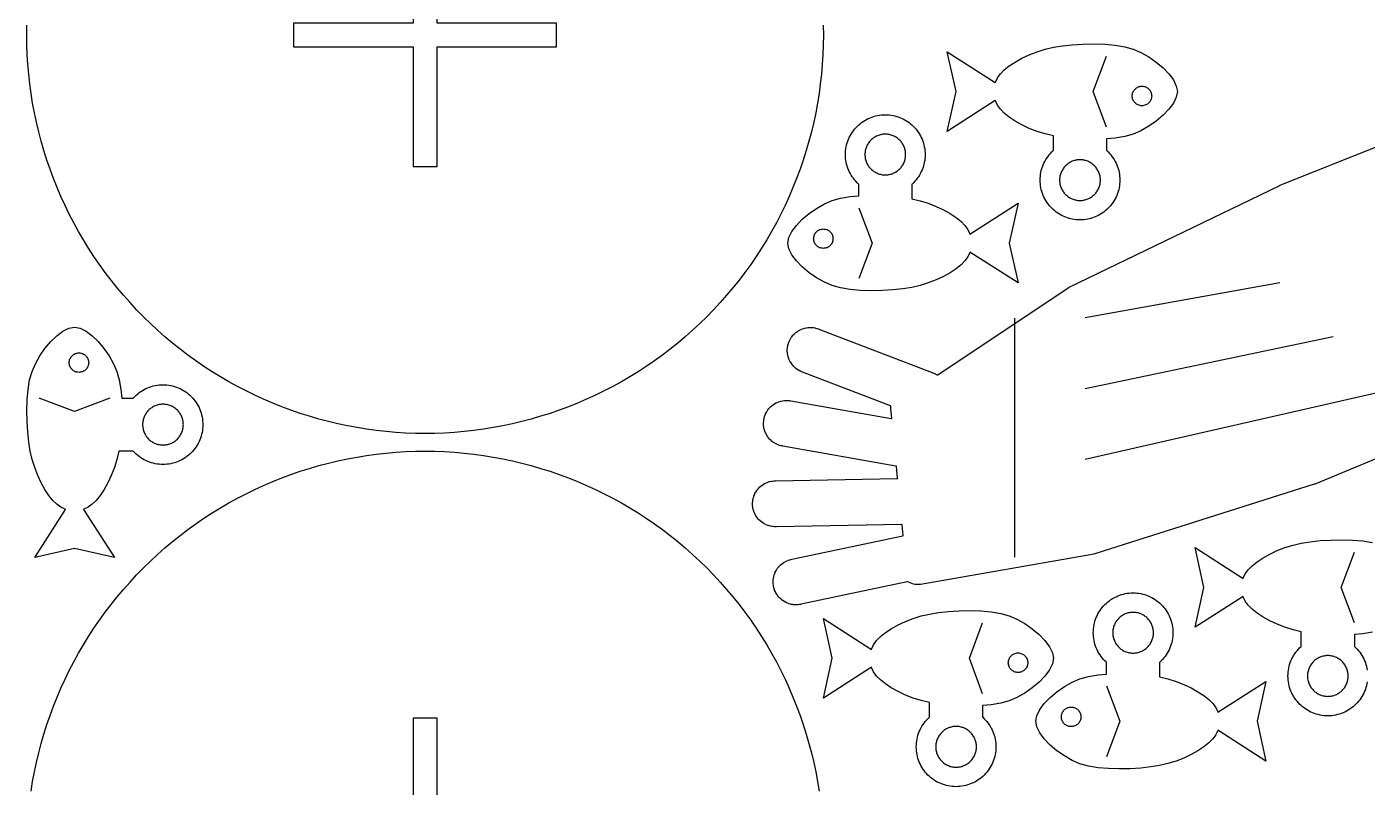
# Model space of a CAD drawing. Header units: millimetres. Extents: x 5 to 519, y 5 to 395.
# Drawn here: x 5 to 156.4, y 81.1 to 166.9 of the extents above; entities that cross this region are included whole.
import ezdxf

# ---------------------------------------------------------------- set-up
doc = ezdxf.new("R2010")
doc.units = ezdxf.units.MM
doc.layers.add('CUT', color=1, linetype='Continuous')
doc.layers.add('ENGRAVE', color=5, linetype='Continuous')

msp = doc.modelspace()

# ---------------------------------------------------------------- linework, layer by layer
at = {"layer": 'CUT'}
for points in [[(51.35, 167.35), (51.35, 180.85), (48.65, 180.85), (48.65, 167.35), (35.15, 167.35), (35.15, 164.65), (48.65, 164.65), (48.65, 151.15), (51.35, 151.15), (51.35, 164.65), (64.85, 164.65), (64.85, 167.35)], [(127.96, 154.36), (127, 154.28), (127, 152.97), (127.02, 152.95), (127.18, 152.79), (127.33, 152.63), (127.48, 152.47), (127.61, 152.29), (127.74, 152.11), (127.86, 151.93), (127.97, 151.73), (128.07, 151.54), (128.16, 151.33), (128.24, 151.13), (128.31, 150.92), (128.37, 150.71), (128.41, 150.49), (128.45, 150.27), (128.48, 150.05), (128.49, 149.83), (128.5, 149.61), (128.49, 149.39), (128.48, 149.17), (128.45, 148.95), (128.41, 148.73), (128.37, 148.52), (128.31, 148.31), (128.24, 148.1), (128.16, 147.89), (128.07, 147.69), (127.97, 147.49), (127.86, 147.3), (127.74, 147.11), (127.61, 146.93), (127.48, 146.76), (127.33, 146.59), (127.18, 146.43), (127.02, 146.28), (126.85, 146.13), (126.68, 146), (126.5, 145.87), (126.31, 145.75), (126.12, 145.64), (125.92, 145.54), (125.72, 145.46), (125.52, 145.38), (125.31, 145.31), (125.09, 145.25), (124.88, 145.2), (124.66, 145.16), (124.44, 145.13), (124.22, 145.12), (124, 145.11), (123.78, 145.12), (123.56, 145.13), (123.34, 145.16), (123.12, 145.2), (122.91, 145.25), (122.69, 145.31), (122.48, 145.38), (122.28, 145.46), (122.08, 145.54), (121.88, 145.64), (121.69, 145.75), (121.5, 145.87), (121.32, 146), (121.15, 146.13), (120.98, 146.28), (120.82, 146.43), (120.67, 146.59), (120.52, 146.76), (120.39, 146.93), (120.26, 147.11), (120.14, 147.3), (120.03, 147.49), (119.93, 147.69), (119.84, 147.89), (119.76, 148.1), (119.69, 148.31), (119.63, 148.52), (119.59, 148.73), (119.55, 148.95), (119.52, 149.17), (119.51, 149.39), (119.5, 149.61), (119.51, 149.83), (119.52, 150.05), (119.55, 150.27), (119.59, 150.49), (119.63, 150.71), (119.69, 150.92), (119.76, 151.13), (119.84, 151.33), (119.93, 151.54), (120.03, 151.73), (120.14, 151.93), (120.26, 152.11), (120.39, 152.29), (120.52, 152.47), (120.67, 152.63), (120.82, 152.79), (120.98, 152.95), (121, 152.97), (121, 154.61), (120.07, 154.83), (119.15, 155.11), (118.27, 155.46), (117.44, 155.85), (116.68, 156.27), (116.01, 156.72), (115.44, 157.17), (115, 157.61), (114.67, 158.07), (114.44, 158.57), (114.43, 158.6), (109, 155.11), (110, 159.61), (109, 164.11), (114.43, 160.62), (114.44, 160.66), (114.67, 161.15), (115, 161.61), (115.44, 162.06), (116.01, 162.51), (116.68, 162.95), (117.44, 163.38), (118.27, 163.77), (119.15, 164.11), (120.07, 164.4), (121, 164.61), (122.01, 164.77), (123.13, 164.9), (124.33, 164.97), (125.56, 165), (126.79, 164.97), (127.96, 164.86), (129.05, 164.68), (130, 164.41), (130.88, 164.03), (131.77, 163.54), (132.61, 162.95), (133.38, 162.3), (134.03, 161.61), (134.55, 160.92), (134.88, 160.24), (135, 159.61), (134.88, 158.98), (134.55, 158.3), (134.03, 157.61), (133.38, 156.93), (132.61, 156.28), (131.77, 155.69), (130.88, 155.19), (130, 154.81), (129.05, 154.55)], [(98.04, 147.75), (99, 147.83), (99, 149.15), (98.98, 149.17), (98.82, 149.32), (98.67, 149.48), (98.52, 149.65), (98.39, 149.82), (98.26, 150), (98.14, 150.19), (98.03, 150.38), (97.93, 150.58), (97.84, 150.78), (97.76, 150.98), (97.69, 151.19), (97.63, 151.41), (97.59, 151.62), (97.55, 151.84), (97.52, 152.06), (97.51, 152.28), (97.5, 152.5), (97.51, 152.72), (97.52, 152.94), (97.55, 153.16), (97.59, 153.38), (97.63, 153.59), (97.69, 153.81), (97.76, 154.02), (97.84, 154.22), (97.93, 154.42), (98.03, 154.62), (98.14, 154.81), (98.26, 155), (98.39, 155.18), (98.52, 155.35), (98.67, 155.52), (98.82, 155.68), (98.98, 155.83), (99.15, 155.98), (99.32, 156.11), (99.5, 156.24), (99.69, 156.36), (99.88, 156.47), (100.08, 156.57), (100.28, 156.66), (100.48, 156.74), (100.69, 156.81), (100.91, 156.87), (101.12, 156.91), (101.34, 156.95), (101.56, 156.98), (101.78, 156.99), (102, 157), (102.22, 156.99), (102.44, 156.98), (102.66, 156.95), (102.88, 156.91), (103.09, 156.87), (103.31, 156.81), (103.52, 156.74), (103.72, 156.66), (103.92, 156.57), (104.12, 156.47), (104.31, 156.36), (104.5, 156.24), (104.68, 156.11), (104.85, 155.98), (105.02, 155.83), (105.18, 155.68), (105.33, 155.52), (105.48, 155.35), (105.61, 155.18), (105.74, 155), (105.86, 154.81), (105.97, 154.62), (106.07, 154.42), (106.16, 154.22), (106.24, 154.02), (106.31, 153.81), (106.37, 153.59), (106.41, 153.38), (106.45, 153.16), (106.48, 152.94), (106.49, 152.72), (106.5, 152.5), (106.49, 152.28), (106.48, 152.06), (106.45, 151.84), (106.41, 151.62), (106.37, 151.41), (106.31, 151.19), (106.24, 150.98), (106.16, 150.78), (106.07, 150.58), (105.97, 150.38), (105.86, 150.19), (105.74, 150), (105.61, 149.82), (105.48, 149.65), (105.33, 149.48), (105.18, 149.32), (105.02, 149.17), (105, 149.15), (105, 147.5), (105.93, 147.28), (106.85, 147), (107.73, 146.65), (108.56, 146.26), (109.32, 145.84), (109.99, 145.4), (110.56, 144.94), (111, 144.5), (111.33, 144.04), (111.56, 143.55), (111.57, 143.51), (117, 147), (116, 142.5), (117, 138), (111.57, 141.49), (111.56, 141.45), (111.33, 140.96), (111, 140.5), (110.56, 140.06), (109.99, 139.6), (109.32, 139.16), (108.56, 138.74), (107.73, 138.35), (106.85, 138), (105.93, 137.72), (105, 137.5), (103.99, 137.34), (102.87, 137.22), (101.67, 137.14), (100.44, 137.11), (99.21, 137.15), (98.04, 137.25), (96.95, 137.43), (96, 137.7), (95.12, 138.08), (94.23, 138.58), (93.39, 139.16), (92.62, 139.81), (91.97, 140.5), (91.45, 141.19), (91.12, 141.87), (91, 142.5), (91.12, 143.13), (91.45, 143.81), (91.97, 144.5), (92.62, 145.19), (93.39, 145.84), (94.23, 146.42), (95.12, 146.92), (96, 147.3), (96.95, 147.57)], [(104.3, 152.61), (104.29, 152.73), (104.28, 152.84), (104.26, 152.95), (104.23, 153.06), (104.2, 153.17), (104.17, 153.27), (104.12, 153.38), (104.08, 153.48), (104.03, 153.58), (103.97, 153.68), (103.91, 153.78), (103.85, 153.87), (103.78, 153.96), (103.7, 154.04), (103.63, 154.13), (103.54, 154.2), (103.46, 154.28), (103.37, 154.35), (103.28, 154.41), (103.18, 154.47), (103.08, 154.53), (102.98, 154.58), (102.88, 154.62), (102.77, 154.67), (102.67, 154.7), (102.56, 154.73), (102.45, 154.76), (102.34, 154.78), (102.23, 154.79), (102.11, 154.8), (102, 154.8), (101.89, 154.8), (101.77, 154.79), (101.66, 154.78), (101.55, 154.76), (101.44, 154.73), (101.33, 154.7), (101.23, 154.67), (101.12, 154.62), (101.02, 154.58), (100.92, 154.53), (100.82, 154.47), (100.72, 154.41), (100.63, 154.35), (100.54, 154.28), (100.46, 154.2), (100.37, 154.13), (100.3, 154.04), (100.22, 153.96), (100.15, 153.87), (100.09, 153.78), (100.03, 153.68), (99.97, 153.58), (99.92, 153.48), (99.88, 153.38), (99.83, 153.27), (99.8, 153.17), (99.77, 153.06), (99.74, 152.95), (99.72, 152.84), (99.71, 152.73), (99.7, 152.61), (99.7, 152.5), (99.7, 152.39), (99.71, 152.27), (99.72, 152.16), (99.74, 152.05), (99.77, 151.94), (99.8, 151.83), (99.83, 151.73), (99.88, 151.62), (99.92, 151.52), (99.97, 151.42), (100.03, 151.32), (100.09, 151.22), (100.15, 151.13), (100.22, 151.04), (100.3, 150.96), (100.37, 150.87), (100.46, 150.8), (100.54, 150.72), (100.63, 150.65), (100.72, 150.59), (100.82, 150.53), (100.92, 150.47), (101.02, 150.42), (101.12, 150.38), (101.23, 150.33), (101.33, 150.3), (101.44, 150.27), (101.55, 150.24), (101.66, 150.22), (101.77, 150.21), (101.89, 150.2), (102, 150.2), (102.11, 150.2), (102.23, 150.21), (102.34, 150.22), (102.45, 150.24), (102.56, 150.27), (102.67, 150.3), (102.77, 150.33), (102.88, 150.38), (102.98, 150.42), (103.08, 150.47), (103.18, 150.53), (103.28, 150.59), (103.37, 150.65), (103.46, 150.72), (103.54, 150.8), (103.63, 150.87), (103.7, 150.96), (103.78, 151.04), (103.85, 151.13), (103.91, 151.22), (103.97, 151.32), (104.03, 151.42), (104.08, 151.52), (104.12, 151.62), (104.17, 151.73), (104.2, 151.83), (104.23, 151.94), (104.26, 152.05), (104.28, 152.16), (104.29, 152.27), (104.3, 152.39), (104.3, 152.5)], [(121.7, 149.5), (121.71, 149.39), (121.72, 149.28), (121.74, 149.16), (121.77, 149.05), (121.8, 148.94), (121.83, 148.84), (121.88, 148.73), (121.92, 148.63), (121.97, 148.53), (122.03, 148.43), (122.09, 148.33), (122.15, 148.24), (122.22, 148.15), (122.3, 148.07), (122.37, 147.99), (122.46, 147.91), (122.54, 147.83), (122.63, 147.77), (122.72, 147.7), (122.82, 147.64), (122.92, 147.58), (123.02, 147.53), (123.12, 147.49), (123.23, 147.45), (123.33, 147.41), (123.44, 147.38), (123.55, 147.36), (123.66, 147.34), (123.77, 147.32), (123.89, 147.32), (124, 147.31), (124.11, 147.32), (124.23, 147.32), (124.34, 147.34), (124.45, 147.36), (124.56, 147.38), (124.67, 147.41), (124.77, 147.45), (124.88, 147.49), (124.98, 147.53), (125.08, 147.58), (125.18, 147.64), (125.28, 147.7), (125.37, 147.77), (125.46, 147.83), (125.54, 147.91), (125.63, 147.99), (125.7, 148.07), (125.78, 148.15), (125.85, 148.24), (125.91, 148.33), (125.97, 148.43), (126.03, 148.53), (126.08, 148.63), (126.12, 148.73), (126.17, 148.84), (126.2, 148.94), (126.23, 149.05), (126.26, 149.16), (126.28, 149.28), (126.29, 149.39), (126.3, 149.5), (126.3, 149.61), (126.3, 149.73), (126.29, 149.84), (126.28, 149.95), (126.26, 150.06), (126.23, 150.17), (126.2, 150.28), (126.17, 150.39), (126.12, 150.49), (126.08, 150.6), (126.03, 150.7), (125.97, 150.79), (125.91, 150.89), (125.85, 150.98), (125.78, 151.07), (125.7, 151.16), (125.63, 151.24), (125.54, 151.32), (125.46, 151.39), (125.37, 151.46), (125.28, 151.52), (125.18, 151.59), (125.08, 151.64), (124.98, 151.69), (124.88, 151.74), (124.77, 151.78), (124.67, 151.81), (124.56, 151.84), (124.45, 151.87), (124.34, 151.89), (124.23, 151.9), (124.11, 151.91), (124, 151.91), (123.89, 151.91), (123.77, 151.9), (123.66, 151.89), (123.55, 151.87), (123.44, 151.84), (123.33, 151.81), (123.23, 151.78), (123.12, 151.74), (123.02, 151.69), (122.92, 151.64), (122.82, 151.59), (122.72, 151.52), (122.63, 151.46), (122.54, 151.39), (122.46, 151.32), (122.37, 151.24), (122.3, 151.16), (122.22, 151.07), (122.15, 150.98), (122.09, 150.89), (122.03, 150.79), (121.97, 150.7), (121.92, 150.6), (121.88, 150.49), (121.83, 150.39), (121.8, 150.28), (121.77, 150.17), (121.74, 150.06), (121.72, 149.95), (121.71, 149.84), (121.7, 149.73), (121.7, 149.61)], [(15.64, 125.96), (15.72, 125), (17.03, 125), (17.05, 125.02), (17.21, 125.18), (17.37, 125.33), (17.53, 125.48), (17.71, 125.61), (17.89, 125.74), (18.07, 125.86), (18.27, 125.97), (18.46, 126.07), (18.67, 126.16), (18.87, 126.24), (19.08, 126.31), (19.29, 126.37), (19.51, 126.41), (19.73, 126.45), (19.95, 126.48), (20.17, 126.49), (20.39, 126.5), (20.61, 126.49), (20.83, 126.48), (21.05, 126.45), (21.27, 126.41), (21.48, 126.37), (21.69, 126.31), (21.9, 126.24), (22.11, 126.16), (22.31, 126.07), (22.51, 125.97), (22.7, 125.86), (22.89, 125.74), (23.07, 125.61), (23.24, 125.48), (23.41, 125.33), (23.57, 125.18), (23.72, 125.02), (23.87, 124.85), (24, 124.68), (24.13, 124.5), (24.25, 124.31), (24.36, 124.12), (24.46, 123.92), (24.54, 123.72), (24.62, 123.52), (24.69, 123.31), (24.75, 123.09), (24.8, 122.88), (24.84, 122.66), (24.87, 122.44), (24.88, 122.22), (24.89, 122), (24.88, 121.78), (24.87, 121.56), (24.84, 121.34), (24.8, 121.12), (24.75, 120.91), (24.69, 120.69), (24.62, 120.48), (24.54, 120.28), (24.46, 120.08), (24.36, 119.88), (24.25, 119.69), (24.13, 119.5), (24, 119.32), (23.87, 119.15), (23.72, 118.98), (23.57, 118.82), (23.41, 118.67), (23.24, 118.52), (23.07, 118.39), (22.89, 118.26), (22.7, 118.14), (22.51, 118.03), (22.31, 117.93), (22.11, 117.84), (21.9, 117.76), (21.69, 117.69), (21.48, 117.63), (21.27, 117.59), (21.05, 117.55), (20.83, 117.52), (20.61, 117.51), (20.39, 117.5), (20.17, 117.51), (19.95, 117.52), (19.73, 117.55), (19.51, 117.59), (19.29, 117.63), (19.08, 117.69), (18.87, 117.76), (18.67, 117.84), (18.46, 117.93), (18.27, 118.03), (18.07, 118.14), (17.89, 118.26), (17.71, 118.39), (17.53, 118.52), (17.37, 118.67), (17.21, 118.82), (17.05, 118.98), (17.03, 119), (15.39, 119), (15.17, 118.07), (14.89, 117.15), (14.54, 116.27), (14.15, 115.44), (13.73, 114.68), (13.28, 114.01), (12.83, 113.44), (12.39, 113), (11.93, 112.67), (11.43, 112.44), (11.4, 112.43), (14.89, 107), (10.39, 108), (5.89, 107), (9.38, 112.43), (9.34, 112.44), (8.85, 112.67), (8.39, 113), (7.94, 113.44), (7.49, 114.01), (7.05, 114.68), (6.62, 115.44), (6.23, 116.27), (5.89, 117.15), (5.6, 118.07), (5.39, 119), (5.23, 120.01), (5.1, 121.13), (5.03, 122.33), (5, 123.56), (5.03, 124.79), (5.14, 125.96), (5.32, 127.05), (5.59, 128), (5.97, 128.88), (6.46, 129.77), (7.05, 130.61), (7.7, 131.38), (8.39, 132.03), (9.08, 132.55), (9.76, 132.88), (10.39, 133), (11.02, 132.88), (11.7, 132.55), (12.39, 132.03), (13.08, 131.38), (13.72, 130.61), (14.31, 129.77), (14.81, 128.88), (15.19, 128), (15.45, 127.05)], [(20.5, 119.7), (20.61, 119.71), (20.72, 119.72), (20.84, 119.74), (20.95, 119.77), (21.06, 119.8), (21.16, 119.83), (21.27, 119.88), (21.37, 119.92), (21.47, 119.97), (21.57, 120.03), (21.67, 120.09), (21.76, 120.15), (21.85, 120.22), (21.93, 120.3), (22.01, 120.37), (22.09, 120.46), (22.17, 120.54), (22.23, 120.63), (22.3, 120.72), (22.36, 120.82), (22.42, 120.92), (22.47, 121.02), (22.51, 121.12), (22.55, 121.23), (22.59, 121.33), (22.62, 121.44), (22.64, 121.55), (22.66, 121.66), (22.68, 121.77), (22.68, 121.89), (22.69, 122), (22.68, 122.11), (22.68, 122.23), (22.66, 122.34), (22.64, 122.45), (22.62, 122.56), (22.59, 122.67), (22.55, 122.77), (22.51, 122.88), (22.47, 122.98), (22.42, 123.08), (22.36, 123.18), (22.3, 123.28), (22.23, 123.37), (22.17, 123.46), (22.09, 123.54), (22.01, 123.63), (21.93, 123.7), (21.85, 123.78), (21.76, 123.85), (21.67, 123.91), (21.57, 123.97), (21.47, 124.03), (21.37, 124.08), (21.27, 124.12), (21.16, 124.17), (21.06, 124.2), (20.95, 124.23), (20.84, 124.26), (20.72, 124.28), (20.61, 124.29), (20.5, 124.3), (20.39, 124.3), (20.27, 124.3), (20.16, 124.29), (20.05, 124.28), (19.94, 124.26), (19.83, 124.23), (19.72, 124.2), (19.61, 124.17), (19.51, 124.12), (19.4, 124.08), (19.3, 124.03), (19.21, 123.97), (19.11, 123.91), (19.02, 123.85), (18.93, 123.78), (18.84, 123.7), (18.76, 123.63), (18.68, 123.54), (18.61, 123.46), (18.54, 123.37), (18.48, 123.28), (18.41, 123.18), (18.36, 123.08), (18.31, 122.98), (18.26, 122.88), (18.22, 122.77), (18.19, 122.67), (18.16, 122.56), (18.13, 122.45), (18.11, 122.34), (18.1, 122.23), (18.09, 122.11), (18.09, 122), (18.09, 121.89), (18.1, 121.77), (18.11, 121.66), (18.13, 121.55), (18.16, 121.44), (18.19, 121.33), (18.22, 121.23), (18.26, 121.12), (18.31, 121.02), (18.36, 120.92), (18.41, 120.82), (18.48, 120.72), (18.54, 120.63), (18.61, 120.54), (18.68, 120.46), (18.76, 120.37), (18.84, 120.3), (18.93, 120.22), (19.02, 120.15), (19.11, 120.09), (19.21, 120.03), (19.3, 119.97), (19.4, 119.92), (19.51, 119.88), (19.61, 119.83), (19.72, 119.8), (19.83, 119.77), (19.94, 119.74), (20.05, 119.72), (20.16, 119.71), (20.27, 119.7), (20.39, 119.7)], [(126.04, 93.75), (127, 93.83), (127, 95.15), (126.98, 95.17), (126.82, 95.32), (126.67, 95.48), (126.52, 95.65), (126.39, 95.82), (126.26, 96), (126.14, 96.19), (126.03, 96.38), (125.93, 96.58), (125.84, 96.78), (125.76, 96.98), (125.69, 97.19), (125.63, 97.41), (125.59, 97.62), (125.55, 97.84), (125.52, 98.06), (125.51, 98.28), (125.5, 98.5), (125.51, 98.72), (125.52, 98.94), (125.55, 99.16), (125.59, 99.38), (125.63, 99.59), (125.69, 99.81), (125.76, 100.02), (125.84, 100.22), (125.93, 100.42), (126.03, 100.62), (126.14, 100.81), (126.26, 101), (126.39, 101.18), (126.52, 101.35), (126.67, 101.52), (126.82, 101.68), (126.98, 101.83), (127.15, 101.98), (127.32, 102.11), (127.5, 102.24), (127.69, 102.36), (127.88, 102.47), (128.08, 102.57), (128.28, 102.66), (128.48, 102.74), (128.69, 102.81), (128.91, 102.87), (129.12, 102.91), (129.34, 102.95), (129.56, 102.98), (129.78, 102.99), (130, 103), (130.22, 102.99), (130.44, 102.98), (130.66, 102.95), (130.88, 102.91), (131.09, 102.87), (131.31, 102.81), (131.52, 102.74), (131.72, 102.66), (131.92, 102.57), (132.12, 102.47), (132.31, 102.36), (132.5, 102.24), (132.68, 102.11), (132.85, 101.98), (133.02, 101.83), (133.18, 101.68), (133.33, 101.52), (133.48, 101.35), (133.61, 101.18), (133.74, 101), (133.86, 100.81), (133.97, 100.62), (134.07, 100.42), (134.16, 100.22), (134.24, 100.02), (134.31, 99.81), (134.37, 99.59), (134.41, 99.38), (134.45, 99.16), (134.48, 98.94), (134.49, 98.72), (134.5, 98.5), (134.49, 98.28), (134.48, 98.06), (134.45, 97.84), (134.41, 97.62), (134.37, 97.41), (134.31, 97.19), (134.24, 96.98), (134.16, 96.78), (134.07, 96.58), (133.97, 96.38), (133.86, 96.19), (133.74, 96), (133.61, 95.82), (133.48, 95.65), (133.33, 95.48), (133.18, 95.32), (133.02, 95.17), (133, 95.15), (133, 93.5), (133.93, 93.28), (134.85, 93), (135.73, 92.65), (136.56, 92.26), (137.32, 91.84), (137.99, 91.4), (138.56, 90.94), (139, 90.5), (139.33, 90.04), (139.56, 89.55), (139.57, 89.51), (145, 93), (144, 88.5), (145, 84), (139.57, 87.49), (139.56, 87.45), (139.33, 86.96), (139, 86.5), (138.56, 86.06), (137.99, 85.6), (137.32, 85.16), (136.56, 84.74), (135.73, 84.35), (134.85, 84), (133.93, 83.72), (133, 83.5), (131.99, 83.34), (130.87, 83.22), (129.67, 83.14), (128.44, 83.11), (127.21, 83.15), (126.04, 83.25), (124.95, 83.43), (124, 83.7), (123.12, 84.08), (122.23, 84.58), (121.39, 85.16), (120.62, 85.81), (119.97, 86.5), (119.45, 87.19), (119.12, 87.87), (119, 88.5), (119.12, 89.13), (119.45, 89.81), (119.97, 90.5), (120.62, 91.19), (121.39, 91.84), (122.23, 92.42), (123.12, 92.92), (124, 93.3), (124.95, 93.57)], [(113.96, 90.36), (113, 90.28), (113, 88.97), (113.02, 88.95), (113.18, 88.79), (113.33, 88.63), (113.48, 88.47), (113.61, 88.29), (113.74, 88.11), (113.86, 87.93), (113.97, 87.73), (114.07, 87.54), (114.16, 87.33), (114.24, 87.13), (114.31, 86.92), (114.37, 86.71), (114.41, 86.49), (114.45, 86.27), (114.48, 86.05), (114.49, 85.83), (114.5, 85.61), (114.49, 85.39), (114.48, 85.17), (114.45, 84.95), (114.41, 84.73), (114.37, 84.52), (114.31, 84.31), (114.24, 84.1), (114.16, 83.89), (114.07, 83.69), (113.97, 83.49), (113.86, 83.3), (113.74, 83.11), (113.61, 82.93), (113.48, 82.76), (113.33, 82.59), (113.18, 82.43), (113.02, 82.28), (112.85, 82.13), (112.68, 82), (112.5, 81.87), (112.31, 81.75), (112.12, 81.64), (111.92, 81.54), (111.72, 81.46), (111.52, 81.38), (111.31, 81.31), (111.09, 81.25), (110.88, 81.2), (110.66, 81.16), (110.44, 81.13), (110.22, 81.12), (110, 81.11), (109.78, 81.12), (109.56, 81.13), (109.34, 81.16), (109.12, 81.2), (108.91, 81.25), (108.69, 81.31), (108.48, 81.38), (108.28, 81.46), (108.08, 81.54), (107.88, 81.64), (107.69, 81.75), (107.5, 81.87), (107.32, 82), (107.15, 82.13), (106.98, 82.28), (106.82, 82.43), (106.67, 82.59), (106.52, 82.76), (106.39, 82.93), (106.26, 83.11), (106.14, 83.3), (106.03, 83.49), (105.93, 83.69), (105.84, 83.89), (105.76, 84.1), (105.69, 84.31), (105.63, 84.52), (105.59, 84.73), (105.55, 84.95), (105.52, 85.17), (105.51, 85.39), (105.5, 85.61), (105.51, 85.83), (105.52, 86.05), (105.55, 86.27), (105.59, 86.49), (105.63, 86.71), (105.69, 86.92), (105.76, 87.13), (105.84, 87.33), (105.93, 87.54), (106.03, 87.73), (106.14, 87.93), (106.26, 88.11), (106.39, 88.29), (106.52, 88.47), (106.67, 88.63), (106.82, 88.79), (106.98, 88.95), (107, 88.97), (107, 90.61), (106.07, 90.83), (105.15, 91.11), (104.27, 91.46), (103.44, 91.85), (102.68, 92.27), (102.01, 92.72), (101.44, 93.17), (101, 93.61), (100.67, 94.07), (100.44, 94.57), (100.43, 94.6), (95, 91.11), (96, 95.61), (95, 100.11), (100.43, 96.62), (100.44, 96.66), (100.67, 97.15), (101, 97.61), (101.44, 98.06), (102.01, 98.51), (102.68, 98.95), (103.44, 99.38), (104.27, 99.77), (105.15, 100.11), (106.07, 100.4), (107, 100.61), (108.01, 100.77), (109.13, 100.9), (110.33, 100.97), (111.56, 101), (112.79, 100.97), (113.96, 100.86), (115.05, 100.68), (116, 100.41), (116.88, 100.03), (117.77, 99.54), (118.61, 98.95), (119.38, 98.3), (120.03, 97.61), (120.55, 96.92), (120.88, 96.24), (121, 95.61), (120.88, 94.98), (120.55, 94.3), (120.03, 93.61), (119.38, 92.92), (118.61, 92.28), (117.77, 91.69), (116.88, 91.19), (116, 90.81), (115.05, 90.55)], [(132.3, 98.61), (132.29, 98.73), (132.28, 98.84), (132.26, 98.95), (132.23, 99.06), (132.2, 99.17), (132.17, 99.27), (132.12, 99.38), (132.08, 99.48), (132.03, 99.58), (131.97, 99.68), (131.91, 99.78), (131.85, 99.87), (131.78, 99.96), (131.7, 100.04), (131.63, 100.13), (131.54, 100.2), (131.46, 100.28), (131.37, 100.35), (131.28, 100.41), (131.18, 100.47), (131.08, 100.53), (130.98, 100.58), (130.88, 100.62), (130.77, 100.67), (130.67, 100.7), (130.56, 100.73), (130.45, 100.76), (130.34, 100.78), (130.23, 100.79), (130.11, 100.8), (130, 100.8), (129.89, 100.8), (129.77, 100.79), (129.66, 100.78), (129.55, 100.76), (129.44, 100.73), (129.33, 100.7), (129.23, 100.67), (129.12, 100.62), (129.02, 100.58), (128.92, 100.53), (128.82, 100.47), (128.72, 100.41), (128.63, 100.35), (128.54, 100.28), (128.46, 100.2), (128.37, 100.13), (128.3, 100.04), (128.22, 99.96), (128.15, 99.87), (128.09, 99.78), (128.03, 99.68), (127.97, 99.58), (127.92, 99.48), (127.88, 99.38), (127.83, 99.27), (127.8, 99.17), (127.77, 99.06), (127.74, 98.95), (127.72, 98.84), (127.71, 98.73), (127.7, 98.61), (127.7, 98.5), (127.7, 98.39), (127.71, 98.27), (127.72, 98.16), (127.74, 98.05), (127.77, 97.94), (127.8, 97.83), (127.83, 97.73), (127.88, 97.62), (127.92, 97.52), (127.97, 97.42), (128.03, 97.32), (128.09, 97.22), (128.15, 97.13), (128.22, 97.04), (128.3, 96.96), (128.37, 96.87), (128.46, 96.8), (128.54, 96.72), (128.63, 96.65), (128.72, 96.59), (128.82, 96.53), (128.92, 96.47), (129.02, 96.42), (129.12, 96.38), (129.23, 96.33), (129.33, 96.3), (129.44, 96.27), (129.55, 96.24), (129.66, 96.22), (129.77, 96.21), (129.89, 96.2), (130, 96.2), (130.11, 96.2), (130.23, 96.21), (130.34, 96.22), (130.45, 96.24), (130.56, 96.27), (130.67, 96.3), (130.77, 96.33), (130.88, 96.38), (130.98, 96.42), (131.08, 96.47), (131.18, 96.53), (131.28, 96.59), (131.37, 96.65), (131.46, 96.72), (131.54, 96.8), (131.63, 96.87), (131.7, 96.96), (131.78, 97.04), (131.85, 97.13), (131.91, 97.22), (131.97, 97.32), (132.03, 97.42), (132.08, 97.52), (132.12, 97.62), (132.17, 97.73), (132.2, 97.83), (132.23, 97.94), (132.26, 98.05), (132.28, 98.16), (132.29, 98.27), (132.3, 98.39), (132.3, 98.5)], [(149.7, 93.5), (149.71, 93.39), (149.72, 93.28), (149.74, 93.16), (149.77, 93.05), (149.8, 92.94), (149.83, 92.84), (149.88, 92.73), (149.92, 92.63), (149.97, 92.53), (150.03, 92.43), (150.09, 92.33), (150.15, 92.24), (150.22, 92.15), (150.3, 92.07), (150.37, 91.99), (150.46, 91.91), (150.54, 91.83), (150.63, 91.77), (150.72, 91.7), (150.82, 91.64), (150.92, 91.58), (151.02, 91.53), (151.12, 91.49), (151.23, 91.45), (151.33, 91.41), (151.44, 91.38), (151.55, 91.36), (151.66, 91.34), (151.77, 91.32), (151.89, 91.32), (152, 91.31), (152.11, 91.32), (152.23, 91.32), (152.34, 91.34), (152.45, 91.36), (152.56, 91.38), (152.67, 91.41), (152.77, 91.45), (152.88, 91.49), (152.98, 91.53), (153.08, 91.58), (153.18, 91.64), (153.28, 91.7), (153.37, 91.77), (153.46, 91.83), (153.54, 91.91), (153.63, 91.99), (153.7, 92.07), (153.78, 92.15), (153.85, 92.24), (153.91, 92.33), (153.97, 92.43), (154.03, 92.53), (154.08, 92.63), (154.12, 92.73), (154.17, 92.84), (154.2, 92.94), (154.23, 93.05), (154.26, 93.16), (154.28, 93.28), (154.29, 93.39), (154.3, 93.5), (154.3, 93.61), (154.3, 93.73), (154.29, 93.84), (154.28, 93.95), (154.26, 94.06), (154.23, 94.17), (154.2, 94.28), (154.17, 94.39), (154.12, 94.49), (154.08, 94.6), (154.03, 94.7), (153.97, 94.79), (153.91, 94.89), (153.85, 94.98), (153.78, 95.07), (153.7, 95.16), (153.63, 95.24), (153.54, 95.32), (153.46, 95.39), (153.37, 95.46), (153.28, 95.52), (153.18, 95.59), (153.08, 95.64), (152.98, 95.69), (152.88, 95.74), (152.77, 95.78), (152.67, 95.81), (152.56, 95.84), (152.45, 95.87), (152.34, 95.89), (152.23, 95.9), (152.11, 95.91), (152, 95.91), (151.89, 95.91), (151.77, 95.9), (151.66, 95.89), (151.55, 95.87), (151.44, 95.84), (151.33, 95.81), (151.23, 95.78), (151.12, 95.74), (151.02, 95.69), (150.92, 95.64), (150.82, 95.59), (150.72, 95.52), (150.63, 95.46), (150.54, 95.39), (150.46, 95.32), (150.37, 95.24), (150.3, 95.16), (150.22, 95.07), (150.15, 94.98), (150.09, 94.89), (150.03, 94.79), (149.97, 94.7), (149.92, 94.6), (149.88, 94.49), (149.83, 94.39), (149.8, 94.28), (149.77, 94.17), (149.74, 94.06), (149.72, 93.95), (149.71, 93.84), (149.7, 93.73), (149.7, 93.61)], [(51.35, 75.35), (51.35, 88.85), (48.65, 88.85), (48.65, 75.35), (35.15, 75.35), (35.15, 72.65), (48.65, 72.65), (48.65, 59.15), (51.35, 59.15), (51.35, 72.65), (64.85, 72.65), (64.85, 75.35)], [(107.7, 85.5), (107.71, 85.39), (107.72, 85.28), (107.74, 85.16), (107.77, 85.05), (107.8, 84.94), (107.83, 84.84), (107.88, 84.73), (107.92, 84.63), (107.97, 84.53), (108.03, 84.43), (108.09, 84.33), (108.15, 84.24), (108.22, 84.15), (108.3, 84.07), (108.37, 83.99), (108.46, 83.91), (108.54, 83.83), (108.63, 83.77), (108.72, 83.7), (108.82, 83.64), (108.92, 83.58), (109.02, 83.53), (109.12, 83.49), (109.23, 83.45), (109.33, 83.41), (109.44, 83.38), (109.55, 83.36), (109.66, 83.34), (109.77, 83.32), (109.89, 83.32), (110, 83.31), (110.11, 83.32), (110.23, 83.32), (110.34, 83.34), (110.45, 83.36), (110.56, 83.38), (110.67, 83.41), (110.77, 83.45), (110.88, 83.49), (110.98, 83.53), (111.08, 83.58), (111.18, 83.64), (111.28, 83.7), (111.37, 83.77), (111.46, 83.83), (111.54, 83.91), (111.63, 83.99), (111.7, 84.07), (111.78, 84.15), (111.85, 84.24), (111.91, 84.33), (111.97, 84.43), (112.03, 84.53), (112.08, 84.63), (112.12, 84.73), (112.17, 84.84), (112.2, 84.94), (112.23, 85.05), (112.26, 85.16), (112.28, 85.28), (112.29, 85.39), (112.3, 85.5), (112.3, 85.61), (112.3, 85.73), (112.29, 85.84), (112.28, 85.95), (112.26, 86.06), (112.23, 86.17), (112.2, 86.28), (112.17, 86.39), (112.12, 86.49), (112.08, 86.6), (112.03, 86.7), (111.97, 86.79), (111.91, 86.89), (111.85, 86.98), (111.78, 87.07), (111.7, 87.16), (111.63, 87.24), (111.54, 87.32), (111.46, 87.39), (111.37, 87.46), (111.28, 87.52), (111.18, 87.59), (111.08, 87.64), (110.98, 87.69), (110.88, 87.74), (110.77, 87.78), (110.67, 87.81), (110.56, 87.84), (110.45, 87.87), (110.34, 87.89), (110.23, 87.9), (110.11, 87.91), (110, 87.91), (109.89, 87.91), (109.77, 87.9), (109.66, 87.89), (109.55, 87.87), (109.44, 87.84), (109.33, 87.81), (109.23, 87.78), (109.12, 87.74), (109.02, 87.69), (108.92, 87.64), (108.82, 87.59), (108.72, 87.52), (108.63, 87.46), (108.54, 87.39), (108.46, 87.32), (108.37, 87.24), (108.3, 87.16), (108.22, 87.07), (108.15, 86.98), (108.09, 86.89), (108.03, 86.79), (107.97, 86.7), (107.92, 86.6), (107.88, 86.49), (107.83, 86.39), (107.8, 86.28), (107.77, 86.17), (107.74, 86.06), (107.72, 85.95), (107.71, 85.84), (107.7, 85.73), (107.7, 85.61)]]:
    msp.add_lwpolyline(points, close=True, dxfattribs=at)
for points in [[(94.99, 167.1), (95, 166), (94.99, 164.9), (94.95, 163.79), (94.88, 162.69), (94.78, 161.59), (94.66, 160.49), (94.51, 159.4), (94.34, 158.31), (94.14, 157.22), (93.91, 156.14), (93.65, 155.07), (93.37, 154), (93.06, 152.94), (92.73, 151.88), (92.37, 150.84), (91.98, 149.8), (91.57, 148.78), (91.14, 147.76), (90.68, 146.76), (90.2, 145.77), (89.69, 144.79), (89.15, 143.82), (88.6, 142.87), (88.02, 141.93), (87.42, 141), (86.79, 140.09), (86.14, 139.19), (85.48, 138.31), (84.79, 137.45), (84.07, 136.61), (83.34, 135.78), (82.59, 134.97), (81.82, 134.18), (81.03, 133.41), (80.22, 132.66), (79.39, 131.93), (78.55, 131.21), (77.69, 130.52), (76.81, 129.86), (75.91, 129.21), (75, 128.58), (74.07, 127.98), (73.13, 127.4), (72.18, 126.85), (71.21, 126.31), (70.23, 125.8), (69.24, 125.32), (68.24, 124.86), (67.22, 124.43), (66.2, 124.02), (65.16, 123.63), (64.12, 123.27), (63.06, 122.94), (62, 122.63), (60.93, 122.35), (59.86, 122.09), (58.78, 121.86), (57.69, 121.66), (56.6, 121.49), (55.51, 121.34), (54.41, 121.22), (53.31, 121.12), (52.21, 121.05), (51.1, 121.01), (50, 121), (48.9, 121.01), (47.79, 121.05), (46.69, 121.12), (45.59, 121.22), (44.49, 121.34), (43.4, 121.49), (42.31, 121.66), (41.22, 121.86), (40.14, 122.09), (39.07, 122.35), (38, 122.63), (36.94, 122.94), (35.88, 123.27), (34.84, 123.63), (33.8, 124.02), (32.78, 124.43), (31.76, 124.86), (30.76, 125.32), (29.77, 125.8), (28.79, 126.31), (27.82, 126.85), (26.87, 127.4), (25.93, 127.98), (25, 128.58), (24.09, 129.21), (23.19, 129.86), (22.31, 130.52), (21.45, 131.21), (20.61, 131.93), (19.78, 132.66), (18.97, 133.41), (18.18, 134.18), (17.41, 134.97), (16.66, 135.78), (15.93, 136.61), (15.21, 137.45), (14.52, 138.31), (13.86, 139.19), (13.21, 140.09), (12.58, 141), (11.98, 141.93), (11.4, 142.87), (10.85, 143.82), (10.31, 144.79), (9.8, 145.77), (9.32, 146.76), (8.86, 147.76), (8.43, 148.78), (8.02, 149.8), (7.63, 150.84), (7.27, 151.88), (6.94, 152.94), (6.63, 154), (6.35, 155.07), (6.09, 156.14), (5.86, 157.22), (5.66, 158.31), (5.49, 159.4), (5.34, 160.49), (5.22, 161.59), (5.12, 162.69), (5.05, 163.79), (5.01, 164.9), (5, 166), (5.01, 167.1)], [(169.23, 123.02), (150.71, 115.35), (150.63, 115.32), (150.55, 115.29), (150.47, 115.26), (125.79, 107.44), (125.66, 107.4), (125.53, 107.37), (125.39, 107.34), (105.98, 103.96), (105.78, 103.94), (105.58, 103.94), (105.38, 103.95), (105.18, 103.99), (104.99, 104.04), (104.8, 104.12), (104.62, 104.21), (104.54, 104.26), (104.49, 104.25), (92.51, 101.71), (92.41, 101.69), (92.31, 101.67), (92.11, 101.65), (92.05, 101.64), (91.86, 101.64), (91.8, 101.64), (91.6, 101.66), (91.55, 101.67), (91.35, 101.7), (91.3, 101.72), (91.11, 101.77), (91.05, 101.79), (90.87, 101.86), (90.82, 101.89), (90.64, 101.98), (90.59, 102.01), (90.43, 102.12), (90.38, 102.15), (90.23, 102.27), (90.18, 102.31), (90.04, 102.45), (90, 102.49), (89.87, 102.64), (89.84, 102.69), (89.73, 102.85), (89.7, 102.9), (89.6, 103.07), (89.58, 103.12), (89.5, 103.3), (89.48, 103.36), (89.42, 103.55), (89.4, 103.6), (89.36, 103.8), (89.35, 103.85), (89.33, 104.05), (89.33, 104.11), (89.33, 104.3), (89.33, 104.36), (89.34, 104.56), (89.35, 104.62), (89.39, 104.81), (89.4, 104.87), (89.46, 105.05), (89.47, 105.11), (89.55, 105.29), (89.57, 105.34), (89.66, 105.52), (89.69, 105.57), (89.8, 105.73), (89.83, 105.78), (89.96, 105.94), (89.99, 105.98), (90.13, 106.12), (90.17, 106.16), (90.32, 106.29), (90.37, 106.32), (90.53, 106.43), (90.58, 106.46), (90.75, 106.56), (90.81, 106.58), (90.99, 106.66), (91.04, 106.68), (91.23, 106.74), (91.33, 106.77), (91.43, 106.79), (103.98, 109.46), (104.03, 109.47), (104.02, 109.52), (103.91, 110.66), (103.91, 110.71), (103.86, 110.71), (89.69, 110.46), (89.59, 110.46), (89.49, 110.47), (89.29, 110.48), (89.23, 110.49), (89.04, 110.52), (88.98, 110.54), (88.79, 110.59), (88.74, 110.61), (88.55, 110.68), (88.5, 110.71), (88.33, 110.8), (88.28, 110.82), (88.11, 110.93), (88.06, 110.97), (87.91, 111.09), (87.86, 111.13), (87.72, 111.26), (87.68, 111.3), (87.56, 111.45), (87.52, 111.5), (87.41, 111.66), (87.38, 111.71), (87.28, 111.88), (87.26, 111.94), (87.18, 112.12), (87.16, 112.17), (87.1, 112.36), (87.08, 112.41), (87.04, 112.61), (87.03, 112.66), (87.01, 112.86), (87, 112.92), (87, 113.11), (87, 113.17), (87.02, 113.37), (87.03, 113.43), (87.06, 113.62), (87.07, 113.68), (87.13, 113.86), (87.15, 113.92), (87.22, 114.1), (87.24, 114.16), (87.33, 114.33), (87.36, 114.38), (87.47, 114.55), (87.5, 114.59), (87.62, 114.75), (87.66, 114.79), (87.8, 114.93), (87.84, 114.97), (87.99, 115.1), (88.04, 115.14), (88.2, 115.25), (88.25, 115.28), (88.42, 115.38), (88.47, 115.4), (88.65, 115.48), (88.71, 115.5), (88.89, 115.56), (88.95, 115.58), (89.14, 115.62), (89.2, 115.63), (89.39, 115.65), (89.5, 115.66), (89.6, 115.66), (103.35, 115.9), (103.4, 115.9), (103.39, 115.95), (103.27, 117.26), (103.26, 117.3), (103.21, 117.31), (90.43, 119.57), (90.34, 119.59), (90.23, 119.61), (90.04, 119.66), (89.99, 119.68), (89.8, 119.75), (89.75, 119.78), (89.58, 119.87), (89.53, 119.89), (89.36, 120), (89.31, 120.03), (89.16, 120.15), (89.11, 120.19), (88.97, 120.33), (88.93, 120.37), (88.8, 120.52), (88.77, 120.57), (88.65, 120.73), (88.62, 120.78), (88.53, 120.95), (88.5, 121), (88.42, 121.18), (88.4, 121.24), (88.34, 121.42), (88.32, 121.48), (88.28, 121.67), (88.27, 121.73), (88.25, 121.92), (88.24, 121.98), (88.24, 122.18), (88.24, 122.24), (88.26, 122.43), (88.26, 122.49), (88.3, 122.68), (88.31, 122.74), (88.36, 122.93), (88.38, 122.98), (88.45, 123.17), (88.48, 123.22), (88.57, 123.4), (88.6, 123.45), (88.7, 123.61), (88.73, 123.66), (88.86, 123.82), (88.89, 123.86), (89.03, 124), (89.07, 124.04), (89.22, 124.17), (89.27, 124.21), (89.43, 124.32), (89.48, 124.35), (89.65, 124.45), (89.7, 124.47), (89.88, 124.55), (89.94, 124.57), (90.12, 124.63), (90.18, 124.65), (90.37, 124.69), (90.43, 124.7), (90.62, 124.72), (90.68, 124.73), (90.88, 124.73), (90.94, 124.73), (91.13, 124.72), (91.24, 124.7), (91.34, 124.69), (102.68, 122.69), (102.73, 122.68), (102.73, 122.73), (102.62, 123.81), (102.61, 124.03), (102.61, 124.1), (102.57, 124.12), (92.64, 127.93), (92.55, 127.97), (92.45, 128.01), (92.27, 128.1), (92.22, 128.13), (92.06, 128.23), (92.01, 128.27), (91.85, 128.39), (91.81, 128.42), (91.67, 128.56), (91.63, 128.6), (91.5, 128.75), (91.46, 128.8), (91.35, 128.96), (91.32, 129.01), (91.22, 129.18), (91.19, 129.23), (91.11, 129.41), (91.09, 129.46), (91.03, 129.65), (91.01, 129.71), (90.97, 129.9), (90.96, 129.96), (90.94, 130.15), (90.93, 130.21), (90.93, 130.4), (90.93, 130.46), (90.94, 130.66), (90.95, 130.72), (90.98, 130.91), (91, 130.97), (91.05, 131.16), (91.07, 131.21), (91.14, 131.4), (91.16, 131.45), (91.25, 131.63), (91.28, 131.68), (91.38, 131.84), (91.42, 131.89), (91.54, 132.05), (91.57, 132.09), (91.71, 132.23), (91.75, 132.27), (91.9, 132.4), (91.95, 132.44), (92.11, 132.55), (92.16, 132.58), (92.33, 132.68), (92.38, 132.71), (92.56, 132.79), (92.61, 132.81), (92.8, 132.87), (92.86, 132.88), (93.05, 132.93), (93.1, 132.94), (93.3, 132.96), (93.36, 132.97), (93.55, 132.97), (93.61, 132.97), (93.81, 132.96), (93.87, 132.95), (94.06, 132.92), (94.12, 132.9), (94.31, 132.85), (94.41, 132.82), (94.5, 132.78), (107.48, 127.8), (107.57, 127.76), (107.67, 127.72), (107.79, 127.66), (107.79, 127.66), (107.88, 127.62), (107.92, 127.64), (122.42, 137.31), (122.54, 137.38), (122.66, 137.45), (122.78, 137.52), (146.5, 148.98), (146.56, 149.01), (146.63, 149.04), (146.69, 149.07), (165.7, 156.65)], [(5.49, 80.6), (5.66, 81.69), (5.86, 82.78), (6.09, 83.86), (6.35, 84.93), (6.63, 86), (6.94, 87.06), (7.27, 88.12), (7.63, 89.16), (8.02, 90.2), (8.43, 91.22), (8.86, 92.24), (9.32, 93.24), (9.8, 94.23), (10.31, 95.21), (10.85, 96.18), (11.4, 97.13), (11.98, 98.07), (12.58, 99), (13.21, 99.91), (13.86, 100.81), (14.52, 101.69), (15.21, 102.55), (15.93, 103.39), (16.66, 104.22), (17.41, 105.03), (18.18, 105.82), (18.97, 106.59), (19.78, 107.34), (20.61, 108.07), (21.45, 108.79), (22.31, 109.48), (23.19, 110.14), (24.09, 110.79), (25, 111.42), (25.93, 112.02), (26.87, 112.6), (27.82, 113.15), (28.79, 113.69), (29.77, 114.2), (30.76, 114.68), (31.76, 115.14), (32.78, 115.57), (33.8, 115.98), (34.84, 116.37), (35.88, 116.73), (36.94, 117.06), (38, 117.37), (39.07, 117.65), (40.14, 117.91), (41.22, 118.14), (42.31, 118.34), (43.4, 118.51), (44.49, 118.66), (45.59, 118.78), (46.69, 118.88), (47.79, 118.95), (48.9, 118.99), (50, 119), (51.1, 118.99), (52.21, 118.95), (53.31, 118.88), (54.41, 118.78), (55.51, 118.66), (56.6, 118.51), (57.69, 118.34), (58.78, 118.14), (59.86, 117.91), (60.93, 117.65), (62, 117.37), (63.06, 117.06), (64.12, 116.73), (65.16, 116.37), (66.2, 115.98), (67.22, 115.57), (68.24, 115.14), (69.24, 114.68), (70.23, 114.2), (71.21, 113.69), (72.18, 113.15), (73.13, 112.6), (74.07, 112.02), (75, 111.42), (75.91, 110.79), (76.81, 110.14), (77.69, 109.48), (78.55, 108.79), (79.39, 108.07), (80.22, 107.34), (81.03, 106.59), (81.82, 105.82), (82.59, 105.03), (83.34, 104.22), (84.07, 103.39), (84.79, 102.55), (85.48, 101.69), (86.14, 100.81), (86.79, 99.91), (87.42, 99), (88.02, 98.07), (88.6, 97.13), (89.15, 96.18), (89.69, 95.21), (90.2, 94.23), (90.68, 93.24), (91.14, 92.24), (91.57, 91.22), (91.98, 90.2), (92.37, 89.16), (92.73, 88.12), (93.06, 87.06), (93.37, 86), (93.65, 84.93), (93.91, 83.86), (94.14, 82.78), (94.34, 81.69), (94.51, 80.6)], [(156.45, 92.95), (156.41, 92.73), (156.37, 92.52), (156.31, 92.31), (156.24, 92.1), (156.16, 91.89), (156.07, 91.69), (155.97, 91.49), (155.86, 91.3), (155.74, 91.11), (155.61, 90.93), (155.48, 90.76), (155.33, 90.59), (155.18, 90.43), (155.02, 90.28), (154.85, 90.13), (154.68, 90), (154.5, 89.87), (154.31, 89.75), (154.12, 89.64), (153.92, 89.54), (153.72, 89.46), (153.52, 89.38), (153.31, 89.31), (153.09, 89.25), (152.88, 89.2), (152.66, 89.16), (152.44, 89.13), (152.22, 89.12), (152, 89.11), (151.78, 89.12), (151.56, 89.13), (151.34, 89.16), (151.12, 89.2), (150.91, 89.25), (150.69, 89.31), (150.48, 89.38), (150.28, 89.46), (150.08, 89.54), (149.88, 89.64), (149.69, 89.75), (149.5, 89.87), (149.32, 90), (149.15, 90.13), (148.98, 90.28), (148.82, 90.43), (148.67, 90.59), (148.52, 90.76), (148.39, 90.93), (148.26, 91.11), (148.14, 91.3), (148.03, 91.49), (147.93, 91.69), (147.84, 91.89), (147.76, 92.1), (147.69, 92.31), (147.63, 92.52), (147.59, 92.73), (147.55, 92.95), (147.52, 93.17), (147.51, 93.39), (147.5, 93.61), (147.51, 93.83), (147.52, 94.05), (147.55, 94.27), (147.59, 94.49), (147.63, 94.71), (147.69, 94.92), (147.76, 95.13), (147.84, 95.33), (147.93, 95.54), (148.03, 95.73), (148.14, 95.93), (148.26, 96.11), (148.39, 96.29), (148.52, 96.47), (148.67, 96.63), (148.82, 96.79), (148.98, 96.95), (149, 96.97), (149, 98.61), (148.07, 98.83), (147.15, 99.11), (146.27, 99.46), (145.44, 99.85), (144.68, 100.27), (144.01, 100.72), (143.44, 101.17), (143, 101.61), (142.67, 102.07), (142.44, 102.57), (142.43, 102.6), (137, 99.11), (138, 103.61), (137, 108.11), (142.43, 104.62), (142.44, 104.66), (142.67, 105.15), (143, 105.61), (143.44, 106.06), (144.01, 106.51), (144.68, 106.95), (145.44, 107.38), (146.27, 107.77), (147.15, 108.11), (148.07, 108.4), (149, 108.61), (150.01, 108.77), (151.13, 108.9), (152.33, 108.97), (153.56, 109), (154.79, 108.97), (155.96, 108.86), (157.05, 108.68)], [(157.05, 98.55), (155.96, 98.36), (155, 98.28), (155, 96.97), (155.02, 96.95), (155.18, 96.79), (155.33, 96.63), (155.48, 96.47), (155.61, 96.29), (155.74, 96.11), (155.86, 95.93), (155.97, 95.73), (156.07, 95.54), (156.16, 95.33), (156.24, 95.13), (156.31, 94.92), (156.37, 94.71), (156.41, 94.49), (156.45, 94.27)]]:
    msp.add_lwpolyline(points, dxfattribs=at)
at = {"layer": 'ENGRAVE'}
for points in [[(127, 155.61), (125.5, 159.61), (127, 163.61)], [(129.9, 159.11), (129.91, 159.22), (129.92, 159.33), (129.95, 159.43), (129.98, 159.53), (130.03, 159.63), (130.09, 159.72), (130.15, 159.81), (130.22, 159.89), (130.3, 159.96), (130.39, 160.03), (130.48, 160.08), (130.58, 160.13), (130.68, 160.17), (130.79, 160.19), (130.89, 160.21), (131, 160.21), (131.11, 160.21), (131.21, 160.19), (131.32, 160.17), (131.42, 160.13), (131.52, 160.08), (131.61, 160.03), (131.7, 159.96), (131.78, 159.89), (131.85, 159.81), (131.91, 159.72), (131.97, 159.63), (132.02, 159.53), (132.05, 159.43), (132.08, 159.33), (132.09, 159.22), (132.1, 159.11), (132.09, 159), (132.08, 158.9), (132.05, 158.79), (132.02, 158.69), (131.97, 158.59), (131.91, 158.5), (131.85, 158.41), (131.78, 158.33), (131.7, 158.26), (131.61, 158.2), (131.52, 158.14), (131.42, 158.1), (131.32, 158.06), (131.21, 158.03), (131.11, 158.02), (131, 158.01), (130.89, 158.02), (130.79, 158.03), (130.68, 158.06), (130.58, 158.1), (130.48, 158.14), (130.39, 158.2), (130.3, 158.26), (130.22, 158.33), (130.15, 158.41), (130.09, 158.5), (130.03, 158.59), (129.98, 158.69), (129.95, 158.79), (129.92, 158.9), (129.91, 159), (129.9, 159.11)], [(99, 146.5), (100.5, 142.5), (99, 138.5)], [(96.1, 143), (96.09, 142.89), (96.08, 142.79), (96.05, 142.68), (96.02, 142.58), (95.97, 142.48), (95.91, 142.39), (95.85, 142.3), (95.78, 142.22), (95.7, 142.15), (95.61, 142.09), (95.52, 142.03), (95.42, 141.98), (95.32, 141.95), (95.21, 141.92), (95.11, 141.91), (95, 141.9), (94.89, 141.91), (94.79, 141.92), (94.68, 141.95), (94.58, 141.98), (94.48, 142.03), (94.39, 142.09), (94.3, 142.15), (94.22, 142.22), (94.15, 142.3), (94.09, 142.39), (94.03, 142.48), (93.98, 142.58), (93.95, 142.68), (93.92, 142.79), (93.91, 142.89), (93.9, 143), (93.91, 143.11), (93.92, 143.21), (93.95, 143.32), (93.98, 143.42), (94.03, 143.52), (94.09, 143.61), (94.15, 143.7), (94.22, 143.78), (94.3, 143.85), (94.39, 143.91), (94.48, 143.97), (94.58, 144.02), (94.68, 144.05), (94.79, 144.08), (94.89, 144.09), (95, 144.1), (95.11, 144.09), (95.21, 144.08), (95.32, 144.05), (95.42, 144.02), (95.52, 143.97), (95.61, 143.91), (95.7, 143.85), (95.78, 143.78), (95.85, 143.7), (95.91, 143.61), (95.97, 143.52), (96.02, 143.42), (96.05, 143.32), (96.08, 143.21), (96.09, 143.11), (96.1, 143)], [(146.59, 138.03), (124.59, 134.06)], [(116.59, 134.03), (116.59, 107.03)], [(152.59, 131.93), (124.59, 126.06)], [(10.89, 127.9), (10.78, 127.91), (10.67, 127.92), (10.57, 127.95), (10.47, 127.98), (10.37, 128.03), (10.28, 128.09), (10.19, 128.15), (10.11, 128.22), (10.04, 128.3), (9.97, 128.39), (9.92, 128.48), (9.87, 128.58), (9.83, 128.68), (9.81, 128.79), (9.79, 128.89), (9.79, 129), (9.79, 129.11), (9.81, 129.21), (9.83, 129.32), (9.87, 129.42), (9.92, 129.52), (9.97, 129.61), (10.04, 129.7), (10.11, 129.78), (10.19, 129.85), (10.28, 129.91), (10.37, 129.97), (10.47, 130.02), (10.57, 130.05), (10.67, 130.08), (10.78, 130.09), (10.89, 130.1), (11, 130.09), (11.1, 130.08), (11.21, 130.05), (11.31, 130.02), (11.41, 129.97), (11.5, 129.91), (11.59, 129.85), (11.67, 129.78), (11.74, 129.7), (11.8, 129.61), (11.86, 129.52), (11.9, 129.42), (11.94, 129.32), (11.97, 129.21), (11.98, 129.11), (11.99, 129), (11.98, 128.89), (11.97, 128.79), (11.94, 128.68), (11.9, 128.58), (11.86, 128.48), (11.8, 128.39), (11.74, 128.3), (11.67, 128.22), (11.59, 128.15), (11.5, 128.09), (11.41, 128.03), (11.31, 127.98), (11.21, 127.95), (11.1, 127.92), (11, 127.91), (10.89, 127.9)], [(158.59, 125.83), (124.59, 118.06)], [(14.39, 125), (10.39, 123.5), (6.39, 125)], [(155, 99.61), (153.5, 103.61), (155, 107.61)], [(113, 91.61), (111.5, 95.61), (113, 99.61)], [(115.9, 95.11), (115.91, 95.22), (115.92, 95.33), (115.95, 95.43), (115.98, 95.53), (116.03, 95.63), (116.09, 95.72), (116.15, 95.81), (116.22, 95.89), (116.3, 95.96), (116.39, 96.03), (116.48, 96.08), (116.58, 96.13), (116.68, 96.17), (116.79, 96.19), (116.89, 96.21), (117, 96.21), (117.11, 96.21), (117.21, 96.19), (117.32, 96.17), (117.42, 96.13), (117.52, 96.08), (117.61, 96.03), (117.7, 95.96), (117.78, 95.89), (117.85, 95.81), (117.91, 95.72), (117.97, 95.63), (118.02, 95.53), (118.05, 95.43), (118.08, 95.33), (118.09, 95.22), (118.1, 95.11), (118.09, 95), (118.08, 94.9), (118.05, 94.79), (118.02, 94.69), (117.97, 94.59), (117.91, 94.5), (117.85, 94.41), (117.78, 94.33), (117.7, 94.26), (117.61, 94.2), (117.52, 94.14), (117.42, 94.1), (117.32, 94.06), (117.21, 94.03), (117.11, 94.02), (117, 94.01), (116.89, 94.02), (116.79, 94.03), (116.68, 94.06), (116.58, 94.1), (116.48, 94.14), (116.39, 94.2), (116.3, 94.26), (116.22, 94.33), (116.15, 94.41), (116.09, 94.5), (116.03, 94.59), (115.98, 94.69), (115.95, 94.79), (115.92, 94.9), (115.91, 95), (115.9, 95.11)], [(127, 92.5), (128.5, 88.5), (127, 84.5)], [(124.1, 89), (124.09, 88.89), (124.08, 88.79), (124.05, 88.68), (124.02, 88.58), (123.97, 88.48), (123.91, 88.39), (123.85, 88.3), (123.78, 88.22), (123.7, 88.15), (123.61, 88.09), (123.52, 88.03), (123.42, 87.98), (123.32, 87.95), (123.21, 87.92), (123.11, 87.91), (123, 87.9), (122.89, 87.91), (122.79, 87.92), (122.68, 87.95), (122.58, 87.98), (122.48, 88.03), (122.39, 88.09), (122.3, 88.15), (122.22, 88.22), (122.15, 88.3), (122.09, 88.39), (122.03, 88.48), (121.98, 88.58), (121.95, 88.68), (121.92, 88.79), (121.91, 88.89), (121.9, 89), (121.91, 89.11), (121.92, 89.21), (121.95, 89.32), (121.98, 89.42), (122.03, 89.52), (122.09, 89.61), (122.15, 89.7), (122.22, 89.78), (122.3, 89.85), (122.39, 89.91), (122.48, 89.97), (122.58, 90.02), (122.68, 90.05), (122.79, 90.08), (122.89, 90.09), (123, 90.1), (123.11, 90.09), (123.21, 90.08), (123.32, 90.05), (123.42, 90.02), (123.52, 89.97), (123.61, 89.91), (123.7, 89.85), (123.78, 89.78), (123.85, 89.7), (123.91, 89.61), (123.97, 89.52), (124.02, 89.42), (124.05, 89.32), (124.08, 89.21), (124.09, 89.11), (124.1, 89)]]:
    msp.add_lwpolyline(points, dxfattribs=at)

doc.saveas('drawing.dxf')
